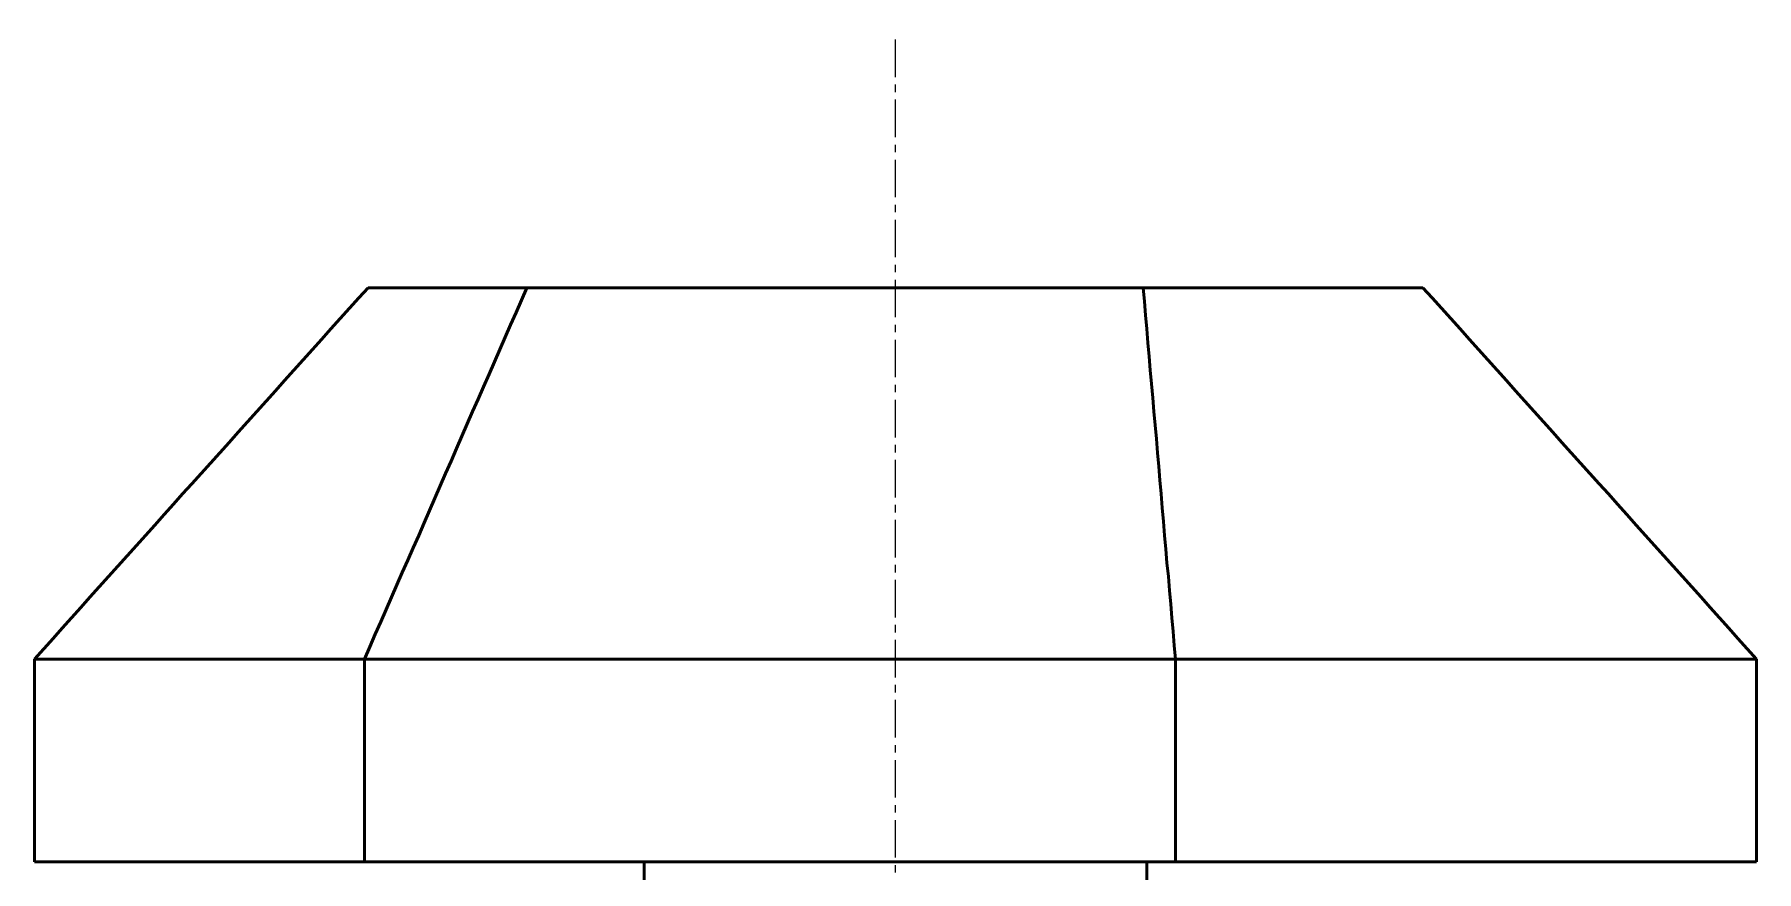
# Model space of a CAD drawing. Header units: millimetres. Extents: x 0 to 1682, y 0 to 1188.
# Drawn here: x 469 to 571, y 890.4 to 940 of the extents above; entities that cross this region are included whole.
import ezdxf

# ---------------------------------------------------------------- set-up
doc = ezdxf.new("R2010")
doc.units = ezdxf.units.MM
doc.header["$LTSCALE"] = 0.7
doc.linetypes.add('CENTER', pattern=[5.08, 3.175, -0.635, 0.635, -0.635])
doc.layers.add('07_ОСИ', color=2, linetype='CENTER', lineweight=18)
doc.layers.add('20_ВИДИМЫЕ', color=7, linetype='Continuous', lineweight=50)

msp = doc.modelspace()

# ---------------------------------------------------------------- linework, layer by layer
at = {"layer": '07_ОСИ'}
msp.add_line((520, 717), (520, 940), dxfattribs=at)
at = {"layer": '20_ВИДИМЫЕ'}
for points in [[(468.97, 903), (469.52, 903.61), (470.07, 904.22), (470.62, 904.83), (471.16, 905.44), (471.71, 906.06), (472.26, 906.67), (472.81, 907.28), (473.36, 907.89), (473.91, 908.5), (474.46, 909.11), (475.01, 909.72), (475.56, 910.33), (476.11, 910.94), (476.66, 911.56), (477.2, 912.17), (477.75, 912.78), (478.3, 913.39), (478.85, 914), (479.4, 914.61), (479.95, 915.22), (480.5, 915.83), (481.05, 916.44), (481.6, 917.06), (482.15, 917.67), (482.7, 918.28), (483.25, 918.89), (483.79, 919.5), (484.34, 920.11), (484.89, 920.72), (485.44, 921.33), (485.99, 921.94), (486.54, 922.56), (487.09, 923.17), (487.64, 923.78), (488.19, 924.39), (488.74, 925)], [(488.53, 903), (488.85, 903.73), (489.17, 904.47), (489.49, 905.2), (489.81, 905.93), (490.13, 906.67), (490.45, 907.4), (490.77, 908.13), (491.09, 908.87), (491.41, 909.6), (491.74, 910.33), (492.06, 911.07), (492.38, 911.8), (492.7, 912.53), (493.02, 913.27), (493.34, 914), (493.66, 914.73), (493.98, 915.47), (494.3, 916.2), (494.62, 916.93), (494.94, 917.67), (495.26, 918.4), (495.59, 919.13), (495.91, 919.87), (496.23, 920.6), (496.55, 921.33), (496.87, 922.07), (497.19, 922.8), (497.51, 923.53), (497.83, 924.27), (498.15, 925)], [(498.15, 925), (496.72, 925), (495.35, 925), (494.07, 925), (492.89, 925), (491.84, 925), (490.92, 925), (490.15, 925), (489.54, 925), (489.11, 925), (488.84, 925), (488.74, 925)], [(534.68, 925), (498.15, 925)], [(536.59, 903), (536.52, 903.81), (536.45, 904.63), (536.38, 905.44), (536.31, 906.26), (536.24, 907.07), (536.17, 907.89), (536.09, 908.7), (536.02, 909.52), (535.95, 910.33), (535.88, 911.15), (535.81, 911.96), (535.74, 912.78), (535.67, 913.59), (535.6, 914.41), (535.53, 915.22), (535.46, 916.04), (535.39, 916.85), (535.32, 917.67), (535.25, 918.48), (535.18, 919.3), (535.1, 920.11), (535.03, 920.93), (534.96, 921.74), (534.89, 922.56), (534.82, 923.37), (534.75, 924.19), (534.68, 925)], [(551.26, 925), (551.18, 925), (551.02, 925), (550.76, 925), (550.37, 925), (549.87, 925), (549.3, 925), (548.62, 925), (547.84, 925), (547, 925), (546.09, 925), (545.08, 925), (544.03, 925), (542.94, 925), (541.8, 925), (540.63, 925), (539.44, 925), (538.24, 925), (537.04, 925), (535.86, 925), (534.68, 925)], [(571.03, 903), (570.48, 903.61), (569.93, 904.22), (569.38, 904.83), (568.84, 905.44), (568.29, 906.06), (567.74, 906.67), (567.19, 907.28), (566.64, 907.89), (566.09, 908.5), (565.54, 909.11), (564.99, 909.72), (564.44, 910.33), (563.89, 910.94), (563.34, 911.56), (562.8, 912.17), (562.25, 912.78), (561.7, 913.39), (561.15, 914), (560.6, 914.61), (560.05, 915.22), (559.5, 915.83), (558.95, 916.44), (558.4, 917.06), (557.85, 917.67), (557.3, 918.28), (556.75, 918.89), (556.21, 919.5), (555.66, 920.11), (555.11, 920.72), (554.56, 921.33), (554.01, 921.94), (553.46, 922.56), (552.91, 923.17), (552.36, 923.78), (551.81, 924.39), (551.26, 925)], [(488.53, 903), (487.15, 903), (485.79, 903), (484.46, 903), (483.17, 903), (481.9, 903), (480.69, 903), (479.51, 903), (478.39, 903), (477.31, 903), (476.29, 903), (475.33, 903), (474.41, 903), (473.59, 903), (472.8, 903), (472.09, 903), (471.46, 903), (470.87, 903), (470.39, 903), (469.95, 903), (469.62, 903), (469.34, 903), (469.14, 903), (469.04, 903), (468.97, 903)], [(468.97, 903), (468.97, 891)], [(488.53, 891), (488.53, 903)], [(536.59, 903), (488.53, 903)], [(536.59, 891), (536.59, 903)], [(571.03, 903), (570.95, 903), (570.88, 903), (570.8, 903), (570.58, 903), (570.36, 903), (570.13, 903), (569.77, 903), (569.39, 903), (569.02, 903), (568.53, 903), (568.01, 903), (567.49, 903), (566.88, 903), (566.23, 903), (565.58, 903), (564.85, 903), (564.08, 903), (563.31, 903), (562.48, 903), (561.6, 903), (560.72, 903), (559.79, 903), (558.82, 903), (557.85, 903), (556.85, 903), (555.8, 903), (554.76, 903), (553.69, 903), (552.59, 903), (551.48, 903), (550.37, 903), (549.23, 903), (548.09, 903), (546.94, 903), (545.78, 903), (544.62, 903), (543.46, 903), (542.31, 903), (541.15, 903), (539.99, 903), (538.86, 903), (537.72, 903), (536.59, 903)], [(571.03, 903), (571.03, 891)], [(488.53, 891), (487.15, 891), (485.79, 891), (484.46, 891), (483.17, 891), (481.9, 891), (480.69, 891), (479.51, 891), (478.39, 891), (477.31, 891), (476.29, 891), (475.33, 891), (474.41, 891), (473.59, 891), (472.8, 891), (472.09, 891), (471.46, 891), (470.87, 891), (470.39, 891), (469.95, 891), (469.62, 891), (469.34, 891), (469.14, 891), (469.04, 891), (468.97, 891)], [(488.53, 891), (536.59, 891)], [(505.1, 817), (505.1, 891)], [(534.9, 817), (534.9, 891)], [(571.03, 891), (570.95, 891), (570.88, 891), (570.8, 891), (570.58, 891), (570.36, 891), (570.13, 891), (569.77, 891), (569.39, 891), (569.02, 891), (568.53, 891), (568.01, 891), (567.49, 891), (566.88, 891), (566.23, 891), (565.58, 891), (564.85, 891), (564.08, 891), (563.31, 891), (562.48, 891), (561.6, 891), (560.72, 891), (559.79, 891), (558.82, 891), (557.85, 891), (556.85, 891), (555.8, 891), (554.76, 891), (553.69, 891), (552.59, 891), (551.48, 891), (550.37, 891), (549.23, 891), (548.09, 891), (546.94, 891), (545.78, 891), (544.62, 891), (543.46, 891), (542.31, 891), (541.15, 891), (539.99, 891), (538.86, 891), (537.72, 891), (536.59, 891)]]:
    msp.add_lwpolyline(points, dxfattribs=at)

doc.saveas('drawing.dxf')
